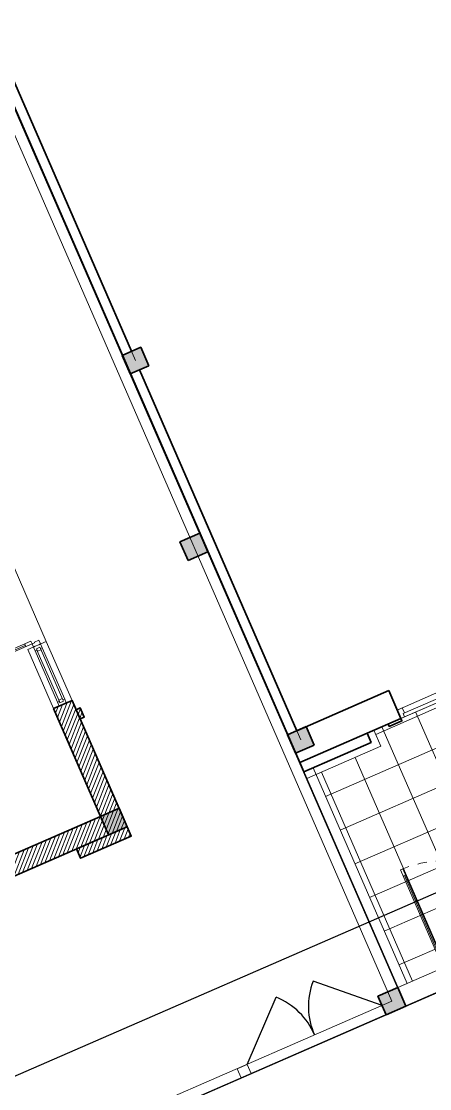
# Model space of a CAD drawing. Header units: millimetres. Extents: x 567980 to 569372, y 2065777 to 2066674.
# Drawn here: x 568698.76 to 568703.2, y 2066430.54 to 2066442.14 of the extents above; entities that cross this region are included whole.
import ezdxf

# ---------------------------------------------------------------- set-up
doc = ezdxf.new("R2010")
doc.units = ezdxf.units.MM
doc.linetypes.add('CENTER', pattern=[3, 1.5, -0.5, 0.5, -0.5])
doc.linetypes.add('HIDDEN2', pattern=[0.1875, 0.125, -0.0625])
for name, color, linetype, lineweight in [('A-COT VACH', 2, 'Continuous', 35), ('A-CUA', 25, 'Continuous', 5), ('A-HATCH', 251, 'Continuous', 5), ('A-NET THAY', 125, 'Continuous', 18), ('A-TRUC', 250, 'CENTER', 5), ('A-TUONG', 255, 'Continuous', 35), ('boDnv', 54, 'Continuous', 25), ('E- THAY', 9, 'Continuous', 20)]:
    doc.layers.add(name, color=color, linetype=linetype, lineweight=lineweight)
for name, color, linetype in [('ChiaLo', 128, 'CENTER'), ('datOlienke', 42, 'Continuous'), ('LoLK', 6, 'Continuous'), ('QH', 7, 'Continuous'), ('QUYEN', 7, 'Continuous'), ('ViaHeS', 32, 'Continuous')]:
    doc.layers.add(name, color=color, linetype=linetype)
doc.styles.add('rms', font='romans.shx', dxfattribs={"width": 0.7, "bigfont": 'vns.shx'})
doc.linetypes.add('ADL', pattern='A,0.125,-0.15,["++",rms,S=0.5,R=0,X=0,Y=-0.2245],-1.35,1.125', length=2.75)

# ---------------------------------------------------------------- blocks, each defined once
blk = doc.blocks.new('NEN')
at = {"layer": 'boDnv', "color": 10, "linetype": 'ADL', "ltscale": 0.25}
blk.add_lwpolyline([(116.6626200833125, 150.7530368936714), (122.7328159011668, 148.5510715367272), (135.8066322412342, 122.411157227587), (133.7528155103792, 116.7493652785197), (-8.129412948503159, 54.90500990743749), (-13.64910717331804, 57.25999993528239), (-23.76282498112414, 84.69349391991273), (-21.22072842251509, 90.65173388132825)], close=True, dxfattribs=at)
at = {"layer": 'ChiaLo', "ltscale": 5}
blk.add_lwpolyline([(5.458473370061256, 59.73689835867845), (-10.52456465025898, 96.40490206424147)], dxfattribs=at)
at = {"layer": 'datOlienke'}
blk.add_lwpolyline([(116.6286769810831, 151.8291109122802), (123.4487735723378, 149.3551188246347), (136.8932366966037, 122.4741297655273), (134.5463323617587, 116.0043781714048), (-8.125173953478225, 53.81598830968142), (-14.43820112128742, 56.50945563241839), (-24.83854653127491, 84.72042796364985), (-21.98457277298439, 91.40965479053557)], close=True, dxfattribs=at)
at = {"layer": 'LoLK'}
for points in [[(2.967154915560968, 80.46835591457784), (-2.533045639866032, 78.07090021157637), (1.063137914403342, 69.8205993778538), (5.458473370410502, 59.73689835891128), (10.95867392560467, 62.13435406167991)], [(1.063137914170511, 69.8205993778538), (-16.52000909170602, 62.15636683977209), (-14.43820112117101, 56.50945563218556), (-8.125173953245394, 53.81598830944858), (5.458473370177671, 59.73689835891128)]]:
    blk.add_lwpolyline(points, close=True, dxfattribs=at)
at = {"layer": 'ViaHeS'}
blk.add_lwpolyline([(116.6286769810831, 151.8291109122802), (123.4487735723378, 149.3551188246347), (136.8932366966037, 122.4741297655273), (134.5463323617587, 116.0043781714048), (-8.125173953478225, 53.81598830968142), (-14.43820112128742, 56.50945563241839), (-24.83854653127491, 84.72042796364985), (-21.98457277298439, 91.40965479053557)], close=True, dxfattribs=at)
blk = doc.blocks.new('NEN H01')
at = {"layer": 'datOlienke'}
blk.add_lwpolyline([(-2.110414710827172, 40.00000000046566), (3.153020726051182, 35.00694464682601), (4.736564563820139, 4.993055355269462), (0, 0), (-155.6359680402093, -1.164153218269348e-09), (-160.3468758640811, 4.991635573795065), (-158.6084473810624, 35.00836442527361), (-153.3193552051671, 39.99999999976717)], close=True, dxfattribs=at)
at = {"layer": 'LoLK'}
for points in [[(-134.8179840203375, 19.99999999930151), (-140.8179840198718, 19.99999999930151), (-140.8179840203375, 10.99999999906868), (-140.8179840198718, -1.396983861923218e-09), (-134.8179840203375, -1.396983861923218e-09)], [(-140.8179840203375, 10.99999999930151), (-159.9988995103631, 10.99999999930151), (-160.3468758640811, 4.991635573562235), (-155.6359680402093, -1.396983861923218e-09), (-140.8179840201046, -1.396983861923218e-09)]]:
    blk.add_lwpolyline(points, close=True, dxfattribs=at)
blk = doc.blocks.new('A$C1a95cbaf')
at = {"layer": 'A-HATCH'}
h = blk.add_hatch(dxfattribs=at)
h.set_pattern_fill('ANSI31', color=256, scale=300)
h.set_pattern_definition([(45, (-121341.8622845516, 350750.0096866579), (-26.51650429449553, 26.51650429449553), [])])
h.paths.add_polyline_path([(109.9986200973799, 600.0096868644468), (0.02128792818984948, 600.0009020250291), (0.08119684536359273, 0.08961506490595639), (109.9986201197316, 0.09839511895552278)])
at = {"layer": 'A-TUONG', "elevation": -3.299418517631813e-06}
blk.add_lwpolyline([(110.0585290164163, 0.009689248632639647), (0.05852936845622025, 0.0009026157204061747), (-0.001379550580168143, 600.0009002231527), (109.9986200973799, 600.0096868558321)], close=True, dxfattribs=at)
blk = doc.blocks.new('*U400')
at = {"layer": 'A-CUA', "color": 32}
for points in [[(60, -40.0000000000291), (45.00000000005821, -40), (45.00000000005821, -18.40746915910089), (0, -18.40746915910089), (0, -40), (0, -40), (0, -81.59253080412093), (0, -81.59253080412093), (0, -103.1850616265759), (45.00000000005821, -103.1850616265759), (45.00000000005821, -81.59253080412093), (60, -81.59253080412093)], [(30, -81.59253080415003), (59.99999999994179, -81.59253080415003), (60, -40.0000000000291), (29.99999999994179, -40.0000000000291)], [(639.9999976540549, -40.0000000000291), (654.9999976539967, -40), (654.9999976539967, -18.40746915910089), (699.9999976540549, -18.40746915910089), (699.9999976540549, -40), (699.9999976540549, -40), (699.9999976540549, -81.59253080412093), (699.9999976540549, -81.59253080412093), (699.9999976540549, -103.1850616265759), (654.9999976539967, -103.1850616265759), (654.9999976539967, -81.59253080412093), (639.9999976540549, -81.59253080412093)], [(669.9999976540549, -81.59253080415003), (639.9999976541131, -81.59253080415003), (639.9999976540549, -40.0000000000291), (669.9999976541131, -40.0000000000291)]]:
    blk.add_lwpolyline(points, close=True, dxfattribs=at)
at = {"layer": 'A-CUA', "color": 37, "lineweight": -2}
for points in [[(45.00000000005821, -18.40746915910089), (654.9999976539967, -18.40746915910089), (654.9999976539967, -40), (45.00000000005821, -40)], [(45.00000000005821, -81.59253080412093), (654.9999976539967, -81.59253080412093), (654.9999976539967, -103.1850616265759), (45.00000000005821, -103.1850616265759)]]:
    blk.add_lwpolyline(points, close=True, dxfattribs=at)
blk = doc.blocks.new('*U375')
for p, q in [((90.00000000000283, -99.99999999999753), (50.00000000000306, -99.99999999999864)), ((70.00000000000283, -99.99999999999804), (70.000000000026, -916.6666666666671)), ((2043.33333333334, -99.99999999994078), (2083.33333333334, -99.99999999993975)), ((2063.33333333334, -99.99999999994023), (2063.333333333363, -916.6666666666092)), ((90.000000000026, -916.6666666666661), (50.000000000026, -916.6666666666672)), ((2043.333333333364, -916.6666666666094), (2083.333333333363, -916.6666666666085))]:
    blk.add_line(p, q)
for points in [[(-3.275903171773614e-12, 113.0367899566194), (59.99999999999695, 113.0367899566211), (59.99999999999901, 40.00000000000166), (49.99999999999901, 40.00000000000139), (50, 1.412869821137974e-12), (0, 0)], [(50, 1.412869821137974e-12), (90, 2.52042831050403e-12), (90.00000000002882, -1016.666666666667), (50.00000000002905, -1016.666666666668)], [(2083.333333333338, 6.018300336200262e-11), (2043.333333333338, 5.910386658206697e-11), (2043.333333333367, -1016.666666666609), (2083.333333333366, -1016.666666666608)], [(2133.333333333334, 113.0367899566811), (2073.333333333334, 113.0367899566795), (2073.333333333336, 40.00000000005991), (2083.333333333336, 40.00000000006018), (2083.333333333338, 6.018300336200262e-11), (2133.333333333338, 6.156745147371019e-11)]]:
    blk.add_lwpolyline(points, close=True)
at = {"linetype": 'HIDDEN2'}
for centre, radius, start, end in [((49.99999999973099, 4.31796786878278e-10), 1016.666666667347, 270.0000392677531, 1.752157829518597e-12), ((2083.33333333498, 1.833205028855784e-09), 1016.666666668683, 180.0000000000015, 269.9999607322504)]:
    blk.add_arc(centre, radius, start, end, dxfattribs=at)
blk = doc.blocks.new('phào cửa')
at = {"layer": 'A-HATCH'}
h = blk.add_hatch(dxfattribs=at)
h.set_pattern_fill('ANSI31', color=256, scale=250)
h.set_pattern_definition([(45, (-237697.4602021521, 7620.008552273051), (-22.09708691207961, 22.09708691207961), [])])
h.paths.add_polyline_path([(3.222521627321839e-08, 0), (3.222521627321839e-08, 110), (-49.99999996777478, 110), (-49.99999996778206, 5.820766091346741e-11)])
at = {"layer": 'A-TUONG'}
blk.add_lwpolyline([(3.222521627321839e-08, 0), (3.222521627321839e-08, 110), (-49.99999996777478, 110), (-49.99999996778206, 5.820766091346741e-11)], close=True, dxfattribs=at)
blk = doc.blocks.new('CỦA DI SAU')
at = {"layer": 'A-NET THAY'}
blk.add_line((2199.977334673575, -0.08871254039650012), (3799.977334673575, -0.08871254039650012), dxfattribs=at)
for points in [[(2199.977334673575, -0.08871254039650012), (1499.977337019518, -0.08871251711343575), (1499.977337019518, -220.0887124752039), (2199.977334673575, -220.0887124980213)], [(3799.977334673575, -0.08871254039650012), (4499.977332327631, -0.08882865867053624), (4499.977332327631, -220.088828616761), (3799.977334673575, -220.0887124980213)]]:
    blk.add_lwpolyline(points, close=True, dxfattribs=at)
at = {"layer": 'A-CUA', "xscale": -1}
blk.add_blockref('*U400', (2199.977334673575, -49.29244711709862, 1.05544992030015e-06), dxfattribs=at)
at = {"layer": 'A-CUA', "extrusion": (0, 0, -1), "xscale": -0.7500000000000002, "yscale": 0.7500000000000002, "zscale": -0.7500000000000002}
blk.add_blockref('*U375', (-2199.977334673575, -152.4775087437006), dxfattribs=at)
at = {"layer": 'A-CUA'}
blk.add_blockref('*U400', (3799.977334673575, -49.29244711708907), dxfattribs=at)
at = {"layer": 'A-TUONG', "xscale": -1, "rotation": 90}
blk.add_blockref('phào cửa', (1389.977337019576, -0.08859640870150542, 1.05544992030015e-06), dxfattribs=at)
at = {"layer": 'A-TUONG', "rotation": 270}
blk.add_blockref('phào cửa', (4609.977332327573, -0.08859640870150542, 1.05544992030015e-06), dxfattribs=at)
blk = doc.blocks.new('cot 220')
at = {"layer": 'A-COT VACH'}
h = blk.add_hatch(color=256, dxfattribs=at)
h.dxf.hatch_style = 1
h.paths.add_polyline_path([(110.0000037951395, 109.9999999980937), (-109.9999962048605, 109.9999999980937), (-109.9999962048605, -110.0000000019063), (110.0000037951395, -110.0000000019063)])
blk.add_lwpolyline([(-109.9999962048605, -110.0000000019063), (110.0000037951395, -110.0000000019063), (110.0000037951395, 109.9999999980937), (-109.9999962048605, 109.9999999980937)], close=True, dxfattribs=at)
blk = doc.blocks.new('cum dh a3.3.1.6.7')
at = {"layer": 'A-HATCH'}
h = blk.add_hatch(dxfattribs=at)
h.set_pattern_fill('ANSI31', color=256, scale=0.3, angle=-1.272221872585407e-14)
h.set_pattern_definition([(45, (-145.6989117923658, 350.0000001161825), (-0.02651650429449553, 0.02651650429449554), [])])
h.paths.add_polyline_path([(-6.501451594987884, -0.2199998833239079), (-7.781451599672437, -0.2199998833239079), (-7.781451599905267, -3.119999762857333), (-8.001451599877328, -3.119999762857333), (-8.001451599411666, 1.166481524705887e-07), (-6.501451594987884, 1.161824911832809e-07)])
h.paths.add_polyline_path([(-2.12145159044303, -1.619999883696437), (-2.12145159044303, -0.2199998835567385), (-1.671451590489596, -0.2199998835567385), (-1.671451590489596, 1.164153218269348e-07), (-3.501451599644497, 2.328306436538696e-10), (-3.501451599644497, -0.2199999997392297), (-2.34145159041509, -0.2199998835567385), (-2.34145159041509, -2.249484081985429), (-2.121451590675861, -2.190535259665921), (-2.12145159044303, -1.729999883566052), (-0.9314515904989094, -1.729999883566052), (-0.9314515904989094, -1.619999883463606)])
h.paths.add_polyline_path([(-0.1114515908993781, -12.73984014475718), (-0.1114515904337168, -7.03999976743944), (-0.2214515907689929, -7.03999976743944), (-0.2214515907689929, -1.729999883798882), (-0.3314515906386077, -1.729999883566052), (-0.3314515904057771, -1.619999883929268), (-0.2214515907689929, -1.619999883463606), (-0.2214515907689929, -0.2199998835567385), (-0.6714515902567655, -0.2199998833239079), (-0.6714515904895961, 1.161824911832809e-07), (-0.001451590796932578, 1.161824911832809e-07), (-0.001451600110158324, -12.95984022482298), (-0.8069553985260427, -13.01192818651907), (-0.8209397434256971, -12.79281266941689)])
at = {"layer": 'A-TUONG', "elevation": 1.055449920482079e-09}
blk.add_lwpolyline([(-6.501451594987884, -0.2199998833239079), (-7.781451599672437, -0.2199998833239079), (-7.781451599905267, -3.119999762857333), (-8.001451599877328, -3.119999762857333), (-8.001451599411666, 1.166481524705887e-07), (-6.501451594987884, 1.161824911832809e-07)], close=True, dxfattribs=at)
at = {"layer": 'A-COT VACH', "xscale": 0.001, "yscale": 0.001, "zscale": 0.001, "rotation": 359.9999999999999}
blk.add_blockref('cot 220', (-7.891451593954116, -0.1099997677374631), dxfattribs=at)
at = {"layer": 'A-TUONG', "xscale": 0.001, "yscale": 0.001, "zscale": 0.001, "rotation": 359.9999999999999}
for name, p in [('A$C1a95cbaf', (-8.111450219759718, -0.6000095705967396, 4.354868438137625e-09)), ('CỦA DI SAU', (-8.001428932184353, 8.882884867489338e-05, 1.055449920400763e-09))]:
    blk.add_blockref(name, p, dxfattribs=at)
blk = doc.blocks.new('cot gia md a1')
at = {"layer": 'A-NET THAY'}
blk.add_lwpolyline([(880.0000001080334, 0), (880.0000001080334, -190), (0, -190), (0, -110)], dxfattribs=at)
at = {"layer": 'A-TUONG'}
blk.add_lwpolyline([(800.0000001080334, 0), (800.0000001080334, -110), (0, -110), (0, 0)], dxfattribs=at)
blk = doc.blocks.new('phao cua chinh mb a1')
at = {"layer": 'A-TUONG'}
blk.add_lwpolyline([(0, 0), (0, -30), (-150, -30), (-150, 0)], dxfattribs=at)
blk = doc.blocks.new('TRU CONG')
at = {"layer": 'A-NET THAY'}
blk.add_lwpolyline([(0, 0), (500, 0), (500, 220), (0, 220)], close=True, dxfattribs=at)
blk = doc.blocks.new('*U304')
for p, q in [((90.00000000000476, 1450), (50.00000000000477, 1450.000000000001)), ((70.0000000000003, 99.9999999999998), (70.00000000000476, 1450.000000000001)), ((3110.000000000006, 1449.999999999989), (3150.000000000006, 1449.999999999989)), ((3130.000000000001, 99.99999999998832), (3130.000000000006, 1449.999999999989)), ((90.0000000000003, 99.9999999999998), (50.00000000000053, 99.99999999999991)), ((3110.000000000001, 99.99999999998838), (3150.000000000001, 99.99999999998832))]:
    blk.add_line(p, q)
for points in [[(50, -1.4210854715202e-13), (90, -2.557953848736361e-13), (90.00000000000506, 1550.000000000001), (50.00000000000531, 1550.000000000001)], [(3150.000000000002, -1.159605744760484e-11), (3110.000000000002, -1.153921402874403e-11), (3110.000000000007, 1549.999999999988), (3150.000000000007, 1549.999999999989)], [(-5.028978692931289e-13, -133.3333333333338), (59.99999999999972, -133.3333333333339), (60.00000000000001, -40.00000000000014), (50.00000000000001, -40.00000000000011), (50, -1.4210854715202e-13), (0, 0)], [(3200.000000000001, -133.3333333333456), (3140.000000000001, -133.3333333333456), (3140.000000000002, -40.0000000000116), (3150.000000000002, -40.00000000001161), (3150.000000000002, -1.159605744760484e-11), (3200.000000000002, -1.173816599475686e-11)]]:
    blk.add_lwpolyline(points, close=True)
at = {"linetype": 'HIDDEN2'}
for centre, radius, start, end in [((49.9999999995899, -6.563141141668893e-10), 1550.000000001035, 0, 89.99996073224827), ((3150.000000002504, -2.714727997954469e-09), 1550.000000003072, 90.00003926775115, 180)]:
    blk.add_arc(centre, radius, start, end, dxfattribs=at)
blk = doc.blocks.new('*U303')
at = {"ltscale": 10}
for p, q in [((900.0000000018626, 0), (0, 0)), ((855.0000000018626, -60), (45, -60)), ((855.0000000018626, -100), (45, -100))]:
    blk.add_line(p, q, dxfattribs=at)
for points in [[(0, -100), (45, -100), (45, -60), (60, -60), (60, 0), (0, 0)], [(900.0000000018626, -100), (855.0000000018626, -100), (855.0000000018626, -60), (840.0000000018626, -60), (840.0000000018626, 0), (900.0000000018626, 0)]]:
    blk.add_lwpolyline(points, close=True, dxfattribs=at)
blk = doc.blocks.new('MBT1 A1')
at = {"layer": 'A-HATCH'}
h = blk.add_hatch(dxfattribs=at)
h.set_pattern_fill('SQRTMPLT', color=256, scale=0.4000000000000001, pattern_type=2)
h.set_pattern_definition([(6.232856619229086e-15, (-410.517067708075, -66.48982095555402), (-2.775557561562891e-17, 0.4), []), (90, (-410.517067708075, -66.48982095555402), (-0.4, 0), [])])
h.paths.add_polyline_path([(5.889999999897555, -17.29999999981374), (5.120000000111759, -17.29999999981374), (5.119999999878928, -17.10999599960633), (4.950000000186265, -17.10999599960633), (4.950000000419095, -17.13999999989755), (4.800000000046566, -17.13999999966472), (4.800000000046566, -17.10999599960633), (1.200000000186265, -17.10999999963678), (1.200000000186265, -17.13999999989755), (1.050000000279397, -17.13999999966472), (1.050000000046566, -17.10999999963678), (0.8800000001210719, -17.10999999963678), (0.8800000001210719, -17.2999999995809), (0.1099999998696148, -17.2999999995809), (0.1099999998696148, -19.32999599981122), (3.100000000093132, -19.32999599957839), (3.100000000093132, -19.77999599976465), (3.099999999860302, -19.88999599963427), (5.5, -19.8899959998671), (5.5, -19.77999599999748), (5.889999999897555, -19.77999599976465)])
at = {"layer": 'A-NET THAY'}
blk.add_line((1.200000000186265, -17.10999999963678), (4.800000000046566, -17.10999599960633), dxfattribs=at)
blk.add_lwpolyline([(6, -19.77999599999748), (6, -17.21999999997206), (5.889999999897555, -17.21999999973923), (5.889999999897555, -19.77999599976465)], close=True, dxfattribs=at)
at = {"layer": 'A-TRUC', "ltscale": 0.5}
blk.add_line((5.890000000363216, -16.8899959998671), (5.890000000130385, -2.109995999606326), dxfattribs=at)
at = {"layer": 'A-TUONG'}
for p, q in [((6.000000000232831, -17.10999599960633), (6.000000000232831, -1.999999999767169)), ((5.890000000130385, -12.27999599976465), (5.890000000130385, -2.219995999941602)), ((5.890000000130385, -16.77999599976465), (5.890000000130385, -12.49999599996954)), ((5.890000000130385, -16.77999599976465), (4.800000000279397, -16.77999599999748)), ((4.800000000046566, -17.10999599960633), (4.800000000279397, -16.77999599999748)), ((4.800000000046566, -17.10999599960633), (6.000000000232831, -17.10999599960633))]:
    blk.add_line(p, q, dxfattribs=at)
blk.add_lwpolyline([(5.78000000002794, -12.49999599973671), (6.000000000232831, -12.49999599973671), (6, -12.27999599976465), (5.78000000026077, -12.27999599999748)], close=True, dxfattribs=at)
at = {"layer": 'A-COT VACH', "xscale": 0.001, "yscale": 0.001, "zscale": 0.001}
for p in [(5.889999996405095, -12.38999999989755), (5.889999996172264, -16.88999999966472)]:
    blk.add_blockref('cot 220', p, dxfattribs=at)
at = {"layer": 'A-CUA', "xscale": -0.001, "yscale": 0.001, "zscale": 0.001, "rotation": 6.366229791333411e-05}
blk.add_blockref('*U303', (4.800000072456896, -17.00999599997886), dxfattribs=at)
at = {"layer": 'A-CUA', "extrusion": (0, 0, -1), "xscale": -0.0007500000000000044, "yscale": 0.0007500000000000044, "zscale": -0.0007500000000000044}
blk.add_blockref('*U304', (-3.100000000093132, -19.77999599976465), dxfattribs=at)
at = {"layer": 'A-NET THAY', "xscale": -0.001, "yscale": 0.001, "zscale": 0.001}
for name, p in [('phao cua chinh mb a1', (4.800000000046566, -17.10999999963678)), ('cot gia md a1', (6.000000000232831, -17.10999999963678)), ('TRU CONG', (6, -19.99999599996954))]:
    blk.add_blockref(name, p, dxfattribs=at)
blk = doc.blocks.new('MBT1 B01')
at = {"layer": 'LoLK', "xscale": -1, "rotation": 270}
blk.add_blockref('cum dh a3.3.1.6.7', (-142.8179840222001, 10.99999999860302), dxfattribs=at)
at = {"layer": 'LoLK', "xscale": -1}
blk.add_blockref('MBT1 A1', (-134.8179840212688, 19.99999599880539), dxfattribs=at)
at = {"layer": 'LoLK'}
blk.add_blockref('NEN H01', (-6.984919309616089e-10, -6.984919309616089e-10), dxfattribs=at)
blk = doc.blocks.new('cong phu')
at = {"layer": 'A-NET THAY'}
blk.add_lwpolyline([(110.0000000037253, -1610.000000008382), (109.9999999981374, -1500.000000008382), (0, -1500.00000001397), (3.725290298461914e-09, -1610.00000001397)], close=True, dxfattribs=at)
at = {"layer": 'QUYEN'}
for points in [[(0, 4.656612873077393e-10, 37.50000000043278, 37.50000000043278, 0), (-543.7500000242144, -543.7499999389984, 0, 0, 0.1927387260089142), (-3.166496753692627e-08, -750.0000000083819, 0, 0, 1.782881781543536)], [(0, -1500.000000017229, 37.50000000043278, 37.50000000043278, 0), (-543.7500000242144, -956.2500000777654, 0, 0, -0.1927387260089142), (-3.166496753692627e-08, -750.0000000083819, 0, 0, -1.782881781543536)]]:
    blk.add_lwpolyline(points, format="xyseb", dxfattribs=at)
blk = doc.blocks.new('rkg1')
at = {"layer": 'A-NET THAY'}
for points in [[(2.048909664154053e-08, -2000), (0, -3.813765943050385e-07), (-11000.00000914186, -1.094304025173187e-07), (-11000.00000859052, -13667.71715662116), (-6009.970093397424, -18352.12019871129), (1.825392246246338e-07, -17972.01661115559), (1.508742570877075e-07, -14966.02260822523)], [(-109.9999999795109, -1999.999999997206), (-109.9999999981374, -110.0000003788155), (-10890.00000913627, -110.0000001122244), (-10890.00000859238, -13620.10514666815), (-5969.396155653521, -18239.33429947263), (-109.9999998193234, -17868.75383649766), (-109.9999998491257, -14966.02260822523)]]:
    blk.add_lwpolyline(points, dxfattribs=at)
at = {"layer": 'A-COT VACH'}
for p in [(-10890.00001292862, -110.0000001075678), (-5500.000008365139, -110.0000002435409)]:
    blk.add_blockref('cot 220', p, dxfattribs=at)
at = {"layer": 'E- THAY', "xscale": -1}
blk.add_blockref('cong phu', (-10890.00000913255, -220.0000001098961), dxfattribs=at)
blk = doc.blocks.new('CUM CONG A3-A3.1-A6-A7')
at = {"layer": 'QH', "xscale": 0.001, "yscale": 0.001, "zscale": 0.001}
blk.add_blockref('rkg1', (11.00000000919681, 0), dxfattribs=at)
blk = doc.blocks.new('MB CONG KHU A')
at = {"layer": 'LoLK', "xscale": -1, "yscale": 1.067334446299388, "rotation": 293.5516717729304}
blk.add_blockref('CUM CONG A3-A3.1-A6-A7', (-41.94016736140475, 190.7865366856568), dxfattribs=at)

msp = doc.modelspace()

# ---------------------------------------------------------------- block references
at = {"layer": 'boDnv'}
msp.add_blockref('NEN', (568697.4807461541, 2066371.697269554), dxfattribs=at)

# ---------------------------------------------------------------- next in the draw order: block references
at = {"layer": 'LoLK', "rotation": 23.55167177439134}
msp.add_blockref('MBT1 B01', (568832.0270785369, 2066487.701647556), dxfattribs=at)

# ---------------------------------------------------------------- next in the draw order: block references
at = {"layer": 'LoLK'}
msp.add_blockref('MB CONG KHU A', (568744.8793870007, 2066240.647631037), dxfattribs=at)

doc.saveas('drawing.dxf')
